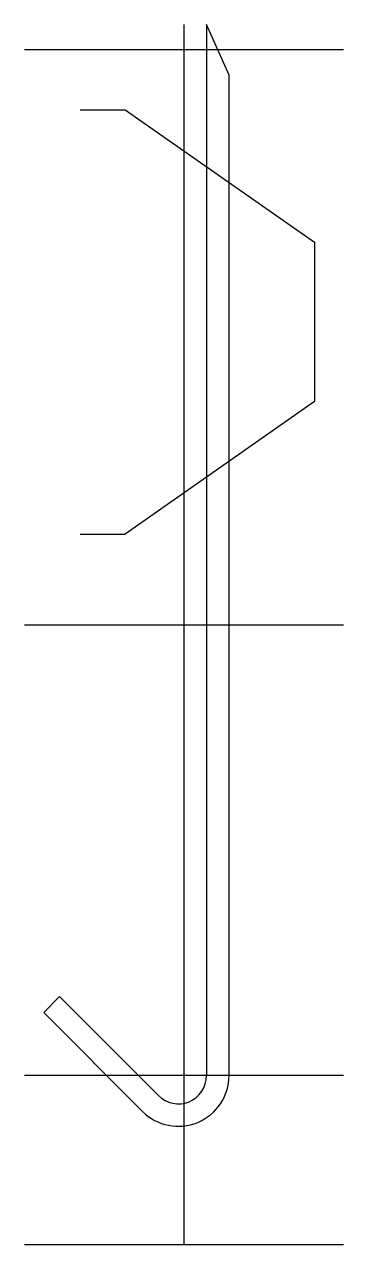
# Model space of a CAD drawing. Extents: x -28 to 28, y 0 to 217.
import ezdxf

# ---------------------------------------------------------------- set-up
doc = ezdxf.new("R2010")
doc.units = 0
doc.layers.get('0').update_dxf_attribs({"linetype": 'CONTINUOUS'})

msp = doc.modelspace()

# ---------------------------------------------------------------- linework, layer by layer
at = {"linetype": 'CONTINUOUS'}
for p, q in [((0, 0), (0, 216.64)), ((8, 207.6), (4, 216.64)), ((4, 216.64), (4, 30)), ((28.35, 212.12), (-28.35, 212.12)), ((8, 30), (8, 207.6)), ((-18.44, 201.48), (-10.44, 201.48)), ((-10.44, 201.48), (23.16, 177.96)), ((23.16, 177.96), (23.16, 149.66)), ((23.16, 149.66), (-10.44, 126.13)), ((-18.44, 126.13), (-10.44, 126.13)), ((28.35, 110), (-28.35, 110)), ((-22.09, 44.02), (-24.92, 41.19)), ((-4.54, 26.46), (-22.09, 44.02)), ((-24.92, 41.19), (-7.36, 23.64)), ((28.35, 30), (-28.35, 30)), ((-28.35, 0), (28.35, 0))]:
    msp.add_line(p, q, dxfattribs=at)
for centre, radius, start, end in [((-1, 30.01), 9, 225.0356, 359.9496), ((-1, 29.99), 5, 224.9274, 0.1025)]:
    msp.add_arc(centre, radius, start, end, dxfattribs=at)

doc.saveas('drawing.dxf')
